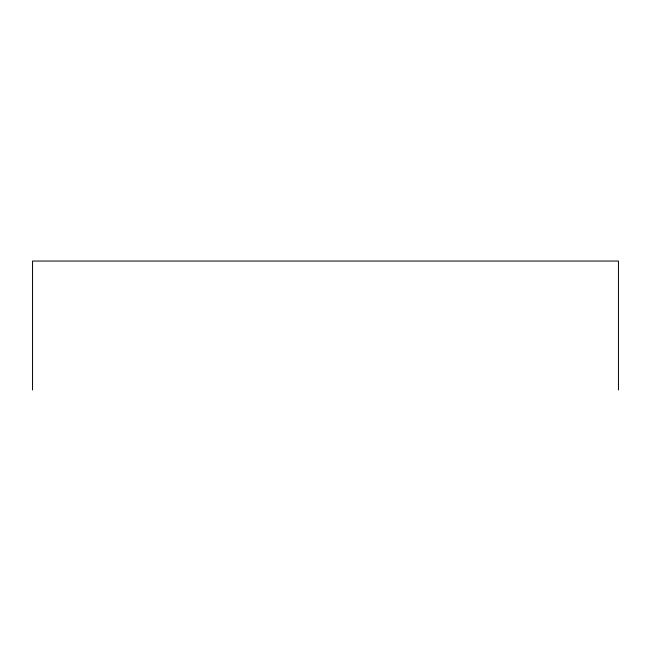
<?xml version="1.0" encoding="UTF-8"?>
<svg xmlns="http://www.w3.org/2000/svg" width="651" height="651" viewBox="0 0 651 651"><rect width="100%" height="100%" fill="white"/><g stroke="black" fill="none" stroke-linecap="round" stroke-linejoin="round"><path stroke-width="0.98" d="M618.45 389.949L618.45 261.051L32.55 261.051L32.55 389.949"/></g></svg>
